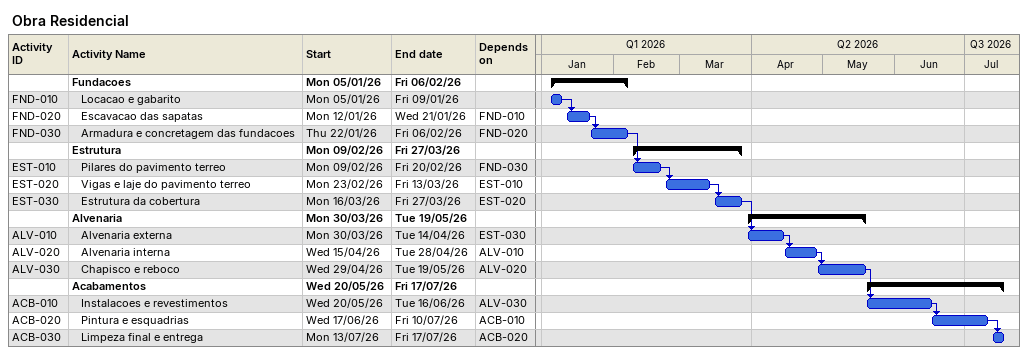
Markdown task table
Obra Residencial

| ID | Level | Task | Start | Finish | Predecessors |
|---|---|---|---|---|---|
|  | 1 | **Fundacoes** | 2026-01-05 | 2026-02-06 |  |
| FND-010 | 2 | Locacao e gabarito | 2026-01-05 | 2026-01-09 |  |
| FND-020 | 2 | Escavacao das sapatas | 2026-01-12 | 2026-01-21 | FND-010 |
| FND-030 | 2 | Armadura e concretagem das fundacoes | 2026-01-22 | 2026-02-06 | FND-020 |
|  | 1 | **Estrutura** | 2026-02-09 | 2026-03-27 |  |
| EST-010 | 2 | Pilares do pavimento terreo | 2026-02-09 | 2026-02-20 | FND-030 |
| EST-020 | 2 | Vigas e laje do pavimento terreo | 2026-02-23 | 2026-03-13 | EST-010 |
| EST-030 | 2 | Estrutura da cobertura | 2026-03-16 | 2026-03-27 | EST-020 |
|  | 1 | **Alvenaria** | 2026-03-30 | 2026-05-19 |  |
| ALV-010 | 2 | Alvenaria externa | 2026-03-30 | 2026-04-14 | EST-030 |
| ALV-020 | 2 | Alvenaria interna | 2026-04-15 | 2026-04-28 | ALV-010 |
| ALV-030 | 2 | Chapisco e reboco | 2026-04-29 | 2026-05-19 | ALV-020 |
|  | 1 | **Acabamentos** | 2026-05-20 | 2026-07-17 |  |
| ACB-010 | 2 | Instalacoes e revestimentos | 2026-05-20 | 2026-06-16 | ALV-030 |
| ACB-020 | 2 | Pintura e esquadrias | 2026-06-17 | 2026-07-10 | ACB-010 |
| ACB-030 | 2 | Limpeza final e entrega | 2026-07-13 | 2026-07-17 | ACB-020 |
